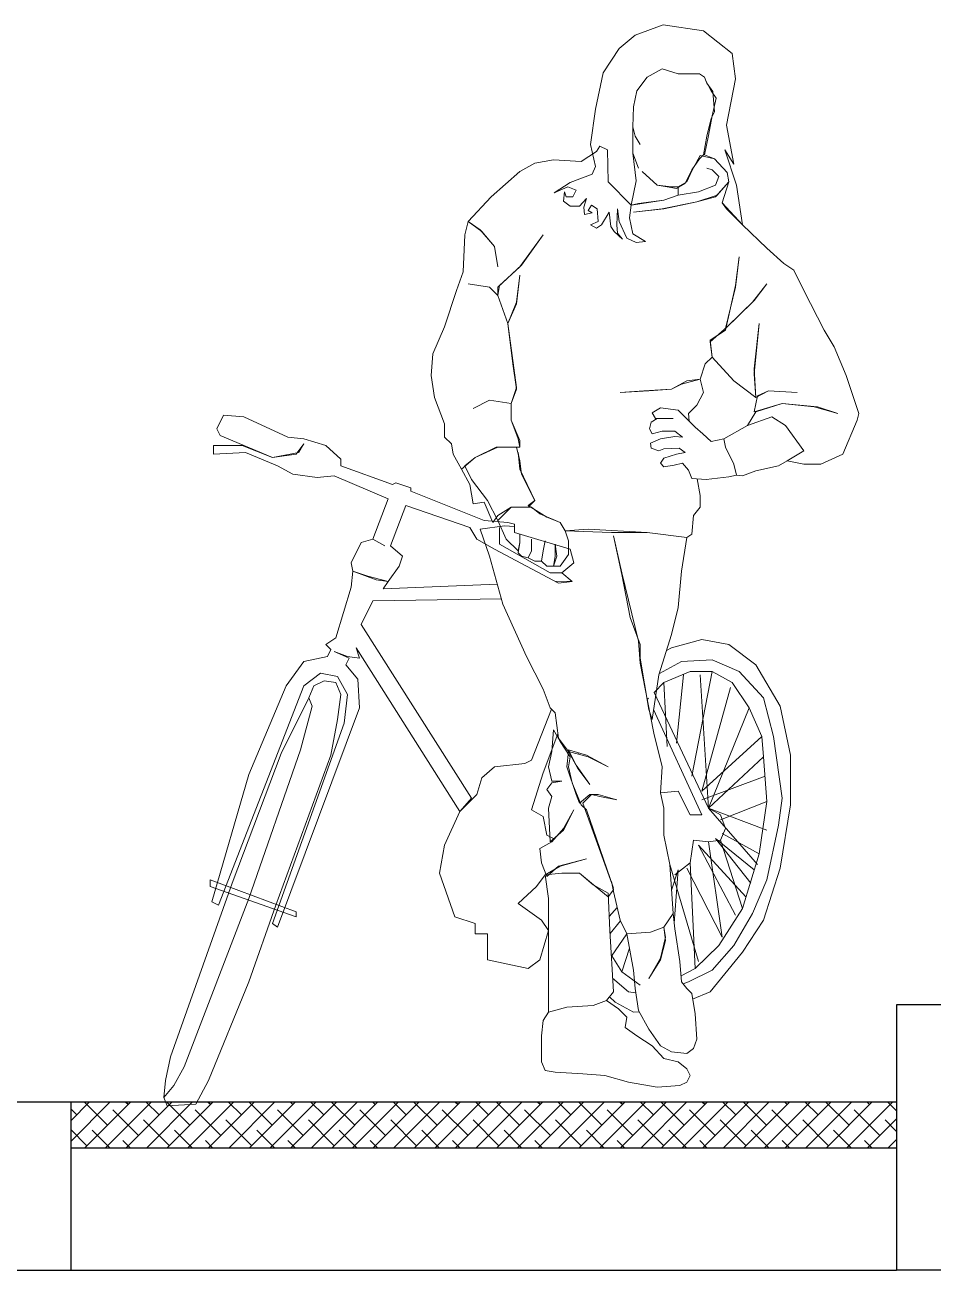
# Model space of a CAD drawing. Extents: x 941299 to 942979, y 2579300 to 2579597.
# Drawn here: x 942265.97 to 942271.91, y 2579499.97 to 2579508.11 of the extents above; entities that cross this region are included whole.
import ezdxf

# ---------------------------------------------------------------- set-up
doc = ezdxf.new("R2010")
doc.units = 0
doc.layers.get('0').update_dxf_attribs({"linetype": 'CONTINUOUS'})
doc.layers.add('fz', color=7, linetype='CONTINUOUS')
doc.layers.add('道路结构', color=7, linetype='CONTINUOUS')
doc.layers.add('标注', color=4, linetype='CONTINUOUS', lineweight=15)
doc.styles.get("Standard").update_dxf_attribs({"font": 'simplex1.shx', "width": 0.7, "bigfont": 'hztxt.shx'})

# ---------------------------------------------------------------- blocks, each defined once
blk = doc.blocks.new('单车')
at = {"color": 143, "linetype": 'Continuous'}
for p, q in [((-1438.357, -1089.5184), (-1438.539, -1089.5846)), ((-1438.0922, -1089.557), (-1438.357, -1089.5184)), ((-1437.9047, -1089.706), (-1438.0922, -1089.557)), ((-1438.539, -1089.5846), (-1438.6438, -1089.6729)), ((-1438.6438, -1089.6729), (-1438.7486, -1089.8328)), ((-1437.8826, -1089.8715), (-1437.9047, -1089.706)), ((-1438.4618, -1089.8604), (-1438.3625, -1089.8053)), ((-1438.4618, -1089.8604), (-1438.3625, -1089.8053)), ((-1438.3625, -1089.8053), (-1438.2577, -1089.8384)), ((-1438.3625, -1089.8053), (-1438.2577, -1089.8384)), ((-1438.7486, -1089.8328), (-1438.7983, -1090.07)), ((-1438.528, -1089.9487), (-1438.4618, -1089.8604)), ((-1438.528, -1089.9487), (-1438.4618, -1089.8604)), ((-1438.2577, -1089.8384), (-1438.1198, -1089.8384)), ((-1438.2577, -1089.8384), (-1438.1198, -1089.8384)), ((-1438.1198, -1089.8384), (-1438.0867, -1089.8604)), ((-1438.1198, -1089.8384), (-1438.0867, -1089.8604)), ((-1438.0867, -1089.8604), (-1438.0701, -1089.899)), ((-1438.0867, -1089.8604), (-1438.0757, -1089.888)), ((-1438.0757, -1089.888), (-1438.0426, -1089.9487)), ((-1437.9433, -1090.1748), (-1437.8826, -1089.8715)), ((-1438.5501, -1090.0535), (-1438.528, -1089.9487)), ((-1438.5501, -1090.0535), (-1438.528, -1089.9487)), ((-1438.0701, -1089.899), (-1438.0315, -1089.9542)), ((-1438.0426, -1089.9487), (-1438.0095, -1089.9983)), ((-1438.0315, -1089.9542), (-1438.0205, -1090.0866)), ((-1438.5556, -1090.1859), (-1438.5501, -1090.0535)), ((-1438.5556, -1090.1859), (-1438.5501, -1090.0535)), ((-1438.0095, -1089.9983), (-1438.0371, -1090.1142)), ((-1438.7983, -1090.07), (-1438.8314, -1090.3017)), ((-1438.0426, -1090.1307), (-1438.0701, -1090.2466)), ((-1438.0371, -1090.1142), (-1438.0591, -1090.241)), ((-1438.0205, -1090.0866), (-1438.0426, -1090.1307)), ((-1438.539, -1090.2466), (-1438.5556, -1090.1859)), ((-1438.5556, -1090.1859), (-1438.539, -1090.2466)), ((-1438.5556, -1090.3569), (-1438.5556, -1090.1859)), ((-1438.5556, -1090.3569), (-1438.5556, -1090.1859)), ((-1437.8936, -1090.4286), (-1437.9433, -1090.1748)), ((-1438.5059, -1090.3017), (-1438.539, -1090.2466)), ((-1438.539, -1090.2466), (-1438.5059, -1090.3017)), ((-1438.0701, -1090.2466), (-1438.0922, -1090.3679)), ((-1438.0591, -1090.241), (-1438.0867, -1090.3679)), ((-1438.8921, -1090.412), (-1438.7928, -1090.3458)), ((-1438.8314, -1090.3017), (-1438.7983, -1090.4451)), ((-1438.7928, -1090.3458), (-1438.7707, -1090.3128)), ((-1438.7707, -1090.3128), (-1438.7211, -1090.3348)), ((-1438.7211, -1090.3348), (-1438.7155, -1090.5444)), ((-1438.517, -1090.4562), (-1438.5556, -1090.3569)), ((-1438.5556, -1090.3569), (-1438.517, -1090.4562)), ((-1438.5335, -1090.5389), (-1438.5556, -1090.3569)), ((-1438.5335, -1090.5389), (-1438.5556, -1090.3569)), ((-1438.1694, -1090.4727), (-1438.1143, -1090.3734)), ((-1438.0922, -1090.3679), (-1438.1198, -1090.3955)), ((-1438.1143, -1090.3734), (-1438.1143, -1090.3734)), ((-1438.1143, -1090.3734), (-1438.0205, -1090.3955)), ((-1438.0867, -1090.3679), (-1438.0205, -1090.3955)), ((-1437.9543, -1090.3348), (-1437.8936, -1090.4286)), ((-1437.8771, -1090.5665), (-1437.9543, -1090.3348)), ((-1439.2948, -1090.4782), (-1439.1955, -1090.4231)), ((-1439.1955, -1090.4231), (-1439.0741, -1090.401)), ((-1439.0741, -1090.401), (-1438.8921, -1090.412)), ((-1438.7983, -1090.4451), (-1438.8204, -1090.4948)), ((-1438.1198, -1090.3955), (-1438.1694, -1090.4672)), ((-1438.1198, -1090.3955), (-1438.1198, -1090.3955)), ((-1438.0701, -1090.4562), (-1438.0371, -1090.4672)), ((-1438.0371, -1090.4672), (-1438.0701, -1090.4562)), ((-1438.0205, -1090.3955), (-1437.9378, -1090.4838)), ((-1438.0205, -1090.3955), (-1437.9378, -1090.4838)), ((-1439.4823, -1090.6437), (-1439.2948, -1090.4782)), ((-1438.8204, -1090.4948), (-1438.9638, -1090.55)), ((-1438.7155, -1090.5444), (-1438.5666, -1090.6989)), ((-1438.5666, -1090.6989), (-1438.5335, -1090.5389)), ((-1438.5666, -1090.6989), (-1438.5335, -1090.5389)), ((-1438.4949, -1090.4782), (-1438.3956, -1090.5665)), ((-1438.3956, -1090.5665), (-1438.4949, -1090.4782)), ((-1438.2577, -1090.5775), (-1438.2025, -1090.5444)), ((-1438.1694, -1090.4672), (-1438.2136, -1090.5555)), ((-1438.2025, -1090.5444), (-1438.1694, -1090.4727)), ((-1438.0371, -1090.4672), (-1437.9929, -1090.5113)), ((-1437.9929, -1090.5113), (-1438.0371, -1090.4672)), ((-1437.9929, -1090.5113), (-1438.015, -1090.5665)), ((-1438.015, -1090.5665), (-1437.9929, -1090.5113)), ((-1438.015, -1090.6437), (-1437.9267, -1090.5444)), ((-1437.9267, -1090.5444), (-1438.004, -1090.6327)), ((-1437.9267, -1090.5444), (-1437.9709, -1090.6823)), ((-1437.9267, -1090.5444), (-1437.9709, -1090.6823)), ((-1437.9378, -1090.4838), (-1437.9267, -1090.5444)), ((-1437.9378, -1090.4838), (-1437.9267, -1090.5444)), ((-1438.9638, -1090.55), (-1439.0686, -1090.6161)), ((-1439.0686, -1090.6161), (-1438.9803, -1090.5775)), ((-1439.0024, -1090.6106), (-1439.0079, -1090.6713)), ((-1438.9914, -1090.6437), (-1439.0024, -1090.6106)), ((-1438.9803, -1090.5775), (-1438.9252, -1090.5996)), ((-1438.9252, -1090.5996), (-1438.9472, -1090.6437)), ((-1438.3956, -1090.5665), (-1438.3018, -1090.5775)), ((-1438.3294, -1090.5775), (-1438.3956, -1090.5665)), ((-1438.2687, -1090.5886), (-1438.3294, -1090.5775)), ((-1438.3018, -1090.5775), (-1438.2577, -1090.5775)), ((-1438.2136, -1090.5555), (-1438.2687, -1090.5886)), ((-1438.2577, -1090.5775), (-1438.2577, -1090.6327)), ((-1438.2577, -1090.6327), (-1438.2577, -1090.5775)), ((-1438.1253, -1090.6106), (-1438.2577, -1090.6327)), ((-1438.2577, -1090.6327), (-1438.1253, -1090.6106)), ((-1438.015, -1090.5665), (-1438.1253, -1090.6106)), ((-1438.1253, -1090.6106), (-1438.015, -1090.5665)), ((-1437.8385, -1090.8258), (-1437.8771, -1090.5665)), ((-1439.6312, -1090.8037), (-1439.4823, -1090.6437)), ((-1439.0079, -1090.6713), (-1438.9638, -1090.7044)), ((-1438.9472, -1090.6437), (-1438.9914, -1090.6437)), ((-1438.9638, -1090.7044), (-1438.9031, -1090.7044)), ((-1438.9031, -1090.7044), (-1438.859, -1090.6548)), ((-1438.859, -1090.6548), (-1438.8755, -1090.7099)), ((-1438.8479, -1090.732), (-1438.8259, -1090.6989)), ((-1438.8259, -1090.6989), (-1438.7873, -1090.721)), ((-1438.5776, -1090.7816), (-1438.5666, -1090.6989)), ((-1438.5666, -1090.6989), (-1438.3515, -1090.6658)), ((-1438.517, -1090.6879), (-1438.5666, -1090.6989)), ((-1438.3515, -1090.6658), (-1438.517, -1090.6879)), ((-1438.1363, -1090.6768), (-1438.3625, -1090.721)), ((-1438.2577, -1090.6327), (-1438.3515, -1090.6658)), ((-1438.3515, -1090.6658), (-1438.2577, -1090.6327)), ((-1438.3515, -1090.721), (-1438.1363, -1090.6768)), ((-1438.004, -1090.6327), (-1438.1363, -1090.6768)), ((-1438.1363, -1090.6768), (-1438.015, -1090.6437)), ((-1437.9709, -1090.6823), (-1437.8385, -1090.8258)), ((-1437.9709, -1090.6823), (-1437.9433, -1090.721)), ((-1438.8755, -1090.7099), (-1438.87, -1090.7596)), ((-1438.87, -1090.7596), (-1438.8204, -1090.7485)), ((-1438.8204, -1090.7485), (-1438.8479, -1090.732)), ((-1438.7873, -1090.721), (-1438.7817, -1090.8037)), ((-1438.7597, -1090.8258), (-1438.71, -1090.743)), ((-1438.71, -1090.743), (-1438.699, -1090.8368)), ((-1438.6604, -1090.8258), (-1438.6549, -1090.721)), ((-1438.6549, -1090.721), (-1438.6438, -1090.8037)), ((-1438.5556, -1090.8864), (-1438.5776, -1090.7816)), ((-1438.5501, -1090.743), (-1438.3515, -1090.721)), ((-1438.3625, -1090.721), (-1438.5501, -1090.743)), ((-1437.9433, -1090.721), (-1437.8385, -1090.8258)), ((-1439.6533, -1090.892), (-1439.6312, -1090.8037)), ((-1439.554, -1090.8589), (-1439.6312, -1090.8037)), ((-1439.6312, -1090.8037), (-1439.543, -1090.8699)), ((-1439.4602, -1090.9692), (-1439.554, -1090.8589)), ((-1439.543, -1090.8699), (-1439.4602, -1090.9692)), ((-1438.7817, -1090.8037), (-1438.8314, -1090.8258)), ((-1438.8314, -1090.8258), (-1438.7928, -1090.8478)), ((-1438.7928, -1090.8478), (-1438.7597, -1090.8258)), ((-1438.699, -1090.8368), (-1438.6769, -1090.8699)), ((-1438.6769, -1090.8699), (-1438.6218, -1090.9195)), ((-1438.6549, -1090.8809), (-1438.6604, -1090.8258)), ((-1438.6438, -1090.8037), (-1438.5942, -1090.914)), ((-1437.8385, -1090.8258), (-1437.6785, -1090.9802)), ((-1437.8385, -1090.8258), (-1437.8385, -1090.8258)), ((-1439.6643, -1091.1347), (-1439.6533, -1090.892)), ((-1439.2948, -1091.1016), (-1439.1403, -1090.892)), ((-1439.1403, -1090.892), (-1439.2837, -1091.0905)), ((-1438.6218, -1090.9195), (-1438.6549, -1090.8809)), ((-1438.5942, -1090.914), (-1438.5335, -1090.9416)), ((-1438.4728, -1090.9361), (-1438.5556, -1090.8864)), ((-1438.5335, -1090.9416), (-1438.4728, -1090.9361)), ((-1439.4382, -1091.1016), (-1439.4602, -1090.9692)), ((-1439.4602, -1090.9692), (-1439.4382, -1091.1016)), ((-1437.6785, -1090.9802), (-1437.5682, -1091.0795)), ((-1439.2837, -1091.0905), (-1439.4382, -1091.234)), ((-1439.4271, -1091.2229), (-1439.2948, -1091.1016)), ((-1437.8605, -1091.0354), (-1437.8826, -1091.2229)), ((-1437.8826, -1091.234), (-1437.8605, -1091.0354)), ((-1437.5682, -1091.0795), (-1437.502, -1091.1236)), ((-1439.7085, -1091.256), (-1439.6643, -1091.1347)), ((-1439.2948, -1091.1567), (-1439.3168, -1091.3333)), ((-1439.3168, -1091.3443), (-1439.2948, -1091.1567)), ((-1437.502, -1091.1236), (-1437.4358, -1091.256)), ((-1439.7857, -1091.4932), (-1439.7085, -1091.256)), ((-1439.6312, -1091.2119), (-1439.4933, -1091.234)), ((-1439.4933, -1091.234), (-1439.6312, -1091.2119)), ((-1439.4933, -1091.234), (-1439.4382, -1091.2891)), ((-1439.4382, -1091.2891), (-1439.4933, -1091.234)), ((-1439.4382, -1091.2891), (-1439.4271, -1091.2229)), ((-1439.4382, -1091.234), (-1439.4382, -1091.2891)), ((-1437.8826, -1091.2229), (-1437.9488, -1091.5153)), ((-1437.9488, -1091.5043), (-1437.8826, -1091.234)), ((-1437.6785, -1091.2119), (-1437.7723, -1091.3333)), ((-1437.7613, -1091.3222), (-1437.6785, -1091.2119)), ((-1437.4358, -1091.256), (-1437.3034, -1091.5153)), ((-1439.4382, -1091.2891), (-1439.372, -1091.4712)), ((-1439.372, -1091.4712), (-1439.4382, -1091.2891)), ((-1439.3168, -1091.3333), (-1439.372, -1091.4712)), ((-1439.372, -1091.4712), (-1439.3168, -1091.3443)), ((-1437.7723, -1091.3333), (-1437.9488, -1091.5043)), ((-1437.9378, -1091.4932), (-1437.7613, -1091.3222)), ((-1439.8629, -1091.6698), (-1439.7857, -1091.4932)), ((-1439.372, -1091.4712), (-1439.3168, -1091.8904)), ((-1439.3389, -1091.736), (-1439.372, -1091.4712)), ((-1438.0481, -1091.5925), (-1437.9378, -1091.4932)), ((-1437.9488, -1091.5153), (-1438.0481, -1091.5815)), ((-1437.7282, -1091.4712), (-1437.7613, -1091.8021)), ((-1437.7613, -1091.769), (-1437.7282, -1091.4712)), ((-1437.3034, -1091.5153), (-1437.2372, -1091.6256)), ((-1438.0481, -1091.5815), (-1438.0371, -1091.6918)), ((-1438.0371, -1091.6918), (-1438.0481, -1091.5925)), ((-1439.874, -1091.8132), (-1439.8629, -1091.6698)), ((-1437.2372, -1091.6256), (-1437.16, -1091.8132)), ((-1439.3168, -1091.9014), (-1439.3389, -1091.736)), ((-1438.0812, -1091.736), (-1438.1143, -1091.8352)), ((-1438.0371, -1091.6918), (-1438.0812, -1091.736)), ((-1437.8936, -1091.8463), (-1438.0371, -1091.6918)), ((-1439.8519, -1091.9566), (-1439.874, -1091.8132)), ((-1438.3018, -1091.9014), (-1438.2025, -1091.8463)), ((-1438.1143, -1091.8352), (-1438.2356, -1091.8683)), ((-1438.2025, -1091.8463), (-1438.1143, -1091.8352)), ((-1438.1143, -1091.8352), (-1438.0922, -1091.9235)), ((-1437.7502, -1091.9566), (-1437.8936, -1091.8463)), ((-1437.7502, -1091.9566), (-1437.7613, -1091.769)), ((-1437.7613, -1091.8021), (-1437.7502, -1091.9566)), ((-1437.16, -1091.8132), (-1437.0772, -1092.0614)), ((-1439.3168, -1091.8904), (-1439.3499, -1091.9952)), ((-1439.3499, -1091.9952), (-1439.3168, -1091.9014)), ((-1438.6383, -1091.9235), (-1438.4508, -1091.9125)), ((-1438.4839, -1091.9125), (-1438.6383, -1091.9235)), ((-1438.3018, -1091.9014), (-1438.4839, -1091.9125)), ((-1438.4508, -1091.9125), (-1438.3018, -1091.9014)), ((-1438.2356, -1091.8683), (-1438.3018, -1091.9014)), ((-1438.0922, -1091.9235), (-1438.1363, -1092.0062)), ((-1437.6675, -1091.9125), (-1437.7502, -1091.9566)), ((-1437.7392, -1091.9456), (-1437.6675, -1091.9125)), ((-1437.4799, -1091.9235), (-1437.6675, -1091.9125)), ((-1437.6675, -1091.9125), (-1437.4799, -1091.9235)), ((-1439.7857, -1092.1276), (-1439.8519, -1091.9566)), ((-1439.5982, -1092.0283), (-1439.4933, -1091.9731)), ((-1439.4933, -1091.9731), (-1439.5982, -1092.0283)), ((-1439.4933, -1091.9731), (-1439.3499, -1091.9952)), ((-1439.3499, -1091.9952), (-1439.4933, -1091.9731)), ((-1439.3499, -1091.9952), (-1439.3499, -1092.1055)), ((-1439.3499, -1092.1055), (-1439.3499, -1091.9952)), ((-1438.1363, -1092.0062), (-1438.1915, -1092.0614)), ((-1437.7613, -1092.0504), (-1437.7392, -1091.9456)), ((-1437.5792, -1091.9952), (-1437.7613, -1092.0504)), ((-1437.7502, -1092.0504), (-1437.5792, -1091.9952)), ((-1437.3475, -1092.0173), (-1437.5792, -1091.9952)), ((-1437.5792, -1091.9952), (-1437.3696, -1092.0173)), ((-1441.2751, -1092.1607), (-1441.2309, -1092.0724)), ((-1441.2309, -1092.0724), (-1441.2309, -1092.0724)), ((-1441.2309, -1092.0724), (-1441.0985, -1092.0835)), ((-1441.0985, -1092.0835), (-1440.8117, -1092.2158)), ((-1438.3735, -1092.0228), (-1438.4287, -1092.0559)), ((-1438.4287, -1092.0559), (-1438.4066, -1092.0945)), ((-1438.2577, -1092.0393), (-1438.3735, -1092.0228)), ((-1438.1474, -1092.1497), (-1438.2577, -1092.0393)), ((-1438.1915, -1092.0614), (-1438.1866, -1092.1104)), ((-1437.8054, -1092.1386), (-1437.7502, -1092.0504)), ((-1437.6454, -1092.0835), (-1437.8054, -1092.1386)), ((-1437.6454, -1092.0835), (-1437.8054, -1092.1386)), ((-1437.5572, -1092.1386), (-1437.6454, -1092.0835)), ((-1437.5572, -1092.1386), (-1437.6454, -1092.0835)), ((-1437.3696, -1092.0173), (-1437.2151, -1092.0614)), ((-1437.2151, -1092.0614), (-1437.3475, -1092.0173)), ((-1437.0772, -1092.0614), (-1437.0883, -1092.1055)), ((-1441.253, -1092.2048), (-1441.2751, -1092.1607)), ((-1439.7857, -1092.2158), (-1439.7857, -1092.1276)), ((-1439.3499, -1092.1055), (-1439.3058, -1092.2269)), ((-1439.2948, -1092.2379), (-1439.3499, -1092.1055)), ((-1438.4342, -1092.1166), (-1438.4452, -1092.1607)), ((-1438.4452, -1092.1607), (-1438.4287, -1092.1938)), ((-1438.3956, -1092.0945), (-1438.4342, -1092.1166)), ((-1438.4066, -1092.0945), (-1438.2908, -1092.0945)), ((-1438.2908, -1092.0945), (-1438.3956, -1092.0945)), ((-1438.0977, -1092.1938), (-1438.1474, -1092.1497)), ((-1437.8054, -1092.1386), (-1437.9598, -1092.2269)), ((-1437.8054, -1092.1386), (-1437.8054, -1092.1386)), ((-1437.4358, -1092.3041), (-1437.5572, -1092.1386)), ((-1437.4358, -1092.3041), (-1437.5572, -1092.1386)), ((-1437.0883, -1092.1055), (-1437.1821, -1092.3262)), ((-1440.911, -1092.3482), (-1441.253, -1092.2048)), ((-1440.8117, -1092.2158), (-1440.7069, -1092.2269)), ((-1440.7069, -1092.2269), (-1440.5635, -1092.271)), ((-1439.7416, -1092.26), (-1439.7857, -1092.2158)), ((-1439.3058, -1092.2269), (-1439.2948, -1092.282)), ((-1439.2948, -1092.282), (-1439.2948, -1092.2379)), ((-1438.3735, -1092.2269), (-1438.4397, -1092.2545)), ((-1438.4397, -1092.2545), (-1438.4342, -1092.2876)), ((-1438.4287, -1092.1938), (-1438.3625, -1092.1772)), ((-1438.2798, -1092.2103), (-1438.3735, -1092.2269)), ((-1438.3625, -1092.1772), (-1438.2798, -1092.1772)), ((-1438.2798, -1092.1772), (-1438.2301, -1092.2158)), ((-1438.2301, -1092.2158), (-1438.2798, -1092.2103)), ((-1438.0426, -1092.2434), (-1438.0977, -1092.1938)), ((-1437.9598, -1092.2269), (-1438.0426, -1092.2434)), ((-1437.9598, -1092.2269), (-1437.9488, -1092.282)), ((-1437.9598, -1092.2269), (-1437.9598, -1092.2269)), ((-1437.9488, -1092.282), (-1437.9598, -1092.2269)), ((-1441.2971, -1092.271), (-1441.1096, -1092.271)), ((-1441.2971, -1092.3262), (-1441.2971, -1092.271)), ((-1441.0875, -1092.3151), (-1441.2971, -1092.3262)), ((-1441.1096, -1092.271), (-1440.911, -1092.3482)), ((-1440.8779, -1092.4034), (-1441.0875, -1092.3151)), ((-1440.911, -1092.3482), (-1440.74, -1092.3151)), ((-1440.7565, -1092.3262), (-1440.911, -1092.3482)), ((-1440.7069, -1092.26), (-1440.7565, -1092.3262)), ((-1440.74, -1092.3151), (-1440.7069, -1092.26)), ((-1440.5635, -1092.271), (-1440.4642, -1092.3593)), ((-1439.7305, -1092.3262), (-1439.7416, -1092.26)), ((-1439.6754, -1092.4255), (-1439.7305, -1092.3262)), ((-1439.4382, -1092.282), (-1439.5871, -1092.3482)), ((-1439.4382, -1092.282), (-1439.5871, -1092.3482)), ((-1439.5871, -1092.3482), (-1439.4492, -1092.282)), ((-1439.4492, -1092.282), (-1439.2948, -1092.282)), ((-1439.3168, -1092.282), (-1439.4382, -1092.282)), ((-1439.2948, -1092.282), (-1439.4382, -1092.282)), ((-1439.3168, -1092.282), (-1439.3168, -1092.282)), ((-1439.2948, -1092.3703), (-1439.3168, -1092.282)), ((-1439.3058, -1092.3151), (-1439.2948, -1092.4255)), ((-1439.2837, -1092.4586), (-1439.3058, -1092.3151)), ((-1438.4342, -1092.2876), (-1438.3846, -1092.3041)), ((-1438.3846, -1092.3041), (-1438.3515, -1092.2931)), ((-1438.3515, -1092.2931), (-1438.2522, -1092.2876)), ((-1438.2687, -1092.3262), (-1438.3515, -1092.3537)), ((-1438.2136, -1092.3151), (-1438.2687, -1092.3262)), ((-1438.2522, -1092.2876), (-1438.2136, -1092.3151)), ((-1437.9488, -1092.282), (-1437.8936, -1092.3924)), ((-1437.8936, -1092.3924), (-1437.9488, -1092.282)), ((-1437.5461, -1092.3703), (-1437.4358, -1092.3041)), ((-1437.5461, -1092.3703), (-1437.4358, -1092.3041)), ((-1437.1821, -1092.3262), (-1437.3255, -1092.3924)), ((-1440.7786, -1092.4586), (-1440.8779, -1092.4034)), ((-1440.4642, -1092.3593), (-1440.4642, -1092.4034)), ((-1440.4642, -1092.4034), (-1440.1277, -1092.5247)), ((-1439.5871, -1092.3482), (-1439.6754, -1092.4255)), ((-1439.6754, -1092.4255), (-1439.5871, -1092.3482)), ((-1439.5871, -1092.3482), (-1439.6533, -1092.4034)), ((-1439.6533, -1092.4034), (-1439.6092, -1092.4917)), ((-1439.2837, -1092.4586), (-1439.2948, -1092.3703)), ((-1438.3515, -1092.3537), (-1438.3735, -1092.3868)), ((-1438.3735, -1092.3868), (-1438.3515, -1092.4089)), ((-1438.3515, -1092.4089), (-1438.2853, -1092.3979)), ((-1438.2853, -1092.3979), (-1438.2301, -1092.3868)), ((-1438.2301, -1092.3868), (-1438.1915, -1092.431)), ((-1437.8936, -1092.3924), (-1437.8771, -1092.4641)), ((-1437.8771, -1092.4641), (-1437.8936, -1092.3924)), ((-1437.7502, -1092.4365), (-1437.6013, -1092.4034)), ((-1437.6013, -1092.4034), (-1437.5461, -1092.3703)), ((-1437.4358, -1092.3924), (-1437.5461, -1092.3703)), ((-1437.3255, -1092.3924), (-1437.4358, -1092.3924)), ((-1440.6186, -1092.4806), (-1440.7786, -1092.4586)), ((-1440.5083, -1092.4696), (-1440.6186, -1092.4806)), ((-1440.1553, -1092.6185), (-1440.5083, -1092.4696)), ((-1439.6202, -1092.5247), (-1439.6754, -1092.4255)), ((-1439.6092, -1092.4917), (-1439.5044, -1092.6296)), ((-1439.2948, -1092.4255), (-1439.1955, -1092.6296)), ((-1439.1955, -1092.6296), (-1439.2837, -1092.4586)), ((-1439.1955, -1092.6296), (-1439.2837, -1092.4586)), ((-1438.1915, -1092.431), (-1438.1694, -1092.4861)), ((-1438.1694, -1092.4861), (-1438.0757, -1092.4917)), ((-1438.1333, -1092.4883), (-1438.1143, -1092.5965)), ((-1438.0757, -1092.4917), (-1437.9267, -1092.4751)), ((-1437.9267, -1092.4751), (-1437.8771, -1092.4641)), ((-1437.8771, -1092.4641), (-1437.8385, -1092.4696)), ((-1437.8385, -1092.4696), (-1437.7502, -1092.4365)), ((-1440.1277, -1092.5247), (-1440.1056, -1092.5137)), ((-1440.1056, -1092.5137), (-1440.0064, -1092.5468)), ((-1440.0064, -1092.5468), (-1440.0064, -1092.5689)), ((-1440.0064, -1092.5689), (-1439.5264, -1092.7619)), ((-1439.5982, -1092.6516), (-1439.6202, -1092.5247)), ((-1440.2546, -1092.8833), (-1440.1553, -1092.6185)), ((-1440.0394, -1092.6627), (-1440.1387, -1092.9274)), ((-1439.6202, -1092.8061), (-1440.0394, -1092.6627)), ((-1439.5264, -1092.6406), (-1439.5982, -1092.6516)), ((-1439.4713, -1092.773), (-1439.5264, -1092.6406)), ((-1439.5044, -1092.6296), (-1439.4382, -1092.7619)), ((-1439.2396, -1092.6737), (-1439.1955, -1092.6296)), ((-1439.1955, -1092.6296), (-1439.2396, -1092.6737)), ((-1439.2396, -1092.6627), (-1439.1955, -1092.6296)), ((-1439.1182, -1092.7399), (-1439.2396, -1092.6627)), ((-1438.1143, -1092.5965), (-1438.1143, -1092.6737)), ((-1439.4382, -1092.7289), (-1439.4713, -1092.773)), ((-1439.4382, -1092.7619), (-1439.3499, -1092.6737)), ((-1439.4382, -1092.7619), (-1439.3499, -1092.6737)), ((-1439.3499, -1092.6737), (-1439.4382, -1092.7289)), ((-1439.3499, -1092.6737), (-1439.2396, -1092.6737)), ((-1439.3499, -1092.6737), (-1439.2396, -1092.6737)), ((-1439.2396, -1092.6737), (-1439.3499, -1092.6737)), ((-1439.2396, -1092.6737), (-1439.2175, -1092.6737)), ((-1439.2175, -1092.6737), (-1439.1624, -1092.7178)), ((-1439.2175, -1092.6737), (-1439.2175, -1092.6737)), ((-1439.1624, -1092.7178), (-1439.03, -1092.773)), ((-1439.03, -1092.773), (-1439.1182, -1092.7399)), ((-1438.1584, -1092.7289), (-1438.1694, -1092.8502)), ((-1438.1143, -1092.6737), (-1438.1584, -1092.7289)), ((-1439.5761, -1092.8833), (-1439.6202, -1092.8061)), ((-1439.394, -1092.795), (-1439.554, -1092.8171)), ((-1439.554, -1092.8171), (-1439.4933, -1092.9936)), ((-1439.5264, -1092.7619), (-1439.372, -1092.773)), ((-1439.383, -1092.8833), (-1439.4382, -1092.7619)), ((-1439.4271, -1092.8061), (-1439.4271, -1092.9164)), ((-1439.4271, -1092.9164), (-1439.4271, -1092.8061)), ((-1439.3279, -1092.8006), (-1439.394, -1092.795)), ((-1439.372, -1092.773), (-1439.3279, -1092.784)), ((-1439.3279, -1092.784), (-1439.3279, -1092.8392)), ((-1439.03, -1092.773), (-1438.9969, -1092.8281)), ((-1438.9969, -1092.8281), (-1439.03, -1092.773)), ((-1438.8479, -1092.8171), (-1438.9969, -1092.8281)), ((-1438.4618, -1092.8392), (-1438.8479, -1092.8171)), ((-1440.398, -1093.0378), (-1440.3318, -1092.9054)), ((-1440.3318, -1092.9054), (-1440.2546, -1092.8833)), ((-1440.1773, -1092.9274), (-1440.2546, -1092.8833)), ((-1440.2546, -1092.8833), (-1440.1773, -1092.9274)), ((-1439.4602, -1092.9495), (-1439.5761, -1092.8833)), ((-1439.3058, -1092.9605), (-1439.383, -1092.8833)), ((-1439.3279, -1092.8392), (-1438.9638, -1092.9495)), ((-1439.2948, -1092.9054), (-1439.3058, -1092.9605)), ((-1439.3058, -1092.9716), (-1439.2948, -1092.9054)), ((-1439.2948, -1092.8502), (-1439.2948, -1092.9054)), ((-1439.2948, -1092.9054), (-1439.2948, -1092.8502)), ((-1439.2175, -1092.8833), (-1439.2175, -1092.9605)), ((-1439.2175, -1092.9605), (-1439.2175, -1092.8833)), ((-1439.1293, -1092.8943), (-1439.1403, -1092.9605)), ((-1439.1403, -1092.9605), (-1439.1293, -1092.8943)), ((-1438.6935, -1092.8392), (-1438.9969, -1092.8281)), ((-1438.9969, -1092.8281), (-1438.9748, -1092.8943)), ((-1438.9748, -1092.8943), (-1438.9748, -1092.9826)), ((-1438.4618, -1092.8392), (-1438.6935, -1092.8392)), ((-1438.6824, -1092.8612), (-1438.6273, -1093.115)), ((-1438.6273, -1093.104), (-1438.6824, -1092.8612)), ((-1438.2025, -1092.8723), (-1438.4618, -1092.8392)), ((-1438.2025, -1092.8723), (-1438.4618, -1092.8392)), ((-1438.2356, -1093.0929), (-1438.2025, -1092.8723)), ((-1438.1694, -1092.8502), (-1438.2025, -1092.8723)), ((-1438.2025, -1092.8723), (-1438.2025, -1092.8723)), ((-1440.1387, -1092.9274), (-1440.0615, -1092.9936)), ((-1439.041, -1093.1702), (-1439.4602, -1092.9495)), ((-1439.4271, -1092.9164), (-1439.0962, -1093.104)), ((-1439.0962, -1093.104), (-1439.4271, -1092.9164)), ((-1439.2837, -1092.9936), (-1439.3058, -1092.9716)), ((-1439.2175, -1092.9605), (-1439.2396, -1093.0047)), ((-1439.2396, -1093.0047), (-1439.2175, -1092.9605)), ((-1439.1403, -1092.9605), (-1439.1513, -1093.0267)), ((-1439.1513, -1093.0267), (-1439.1403, -1092.9605)), ((-1439.0631, -1092.9164), (-1439.0631, -1092.9936)), ((-1439.052, -1092.9936), (-1439.0631, -1092.9164)), ((-1438.9748, -1092.9826), (-1439.03, -1093.0598)), ((-1438.9638, -1092.9495), (-1438.9417, -1093.0378)), ((-1440.387, -1093.0929), (-1440.398, -1093.0378)), ((-1440.0836, -1093.0598), (-1440.1553, -1093.1591)), ((-1440.0615, -1092.9936), (-1440.0836, -1093.0598)), ((-1439.4933, -1092.9936), (-1439.4051, -1093.3081)), ((-1439.2396, -1093.0047), (-1439.2837, -1092.9936)), ((-1439.1955, -1093.0267), (-1439.2396, -1093.0047)), ((-1439.1513, -1093.0267), (-1439.1955, -1093.0267)), ((-1439.1182, -1093.0598), (-1439.1513, -1093.0267)), ((-1439.0741, -1093.0598), (-1439.1182, -1093.0598)), ((-1439.0631, -1092.9936), (-1439.0741, -1093.0598)), ((-1439.0741, -1093.0598), (-1439.052, -1092.9936)), ((-1439.03, -1093.0598), (-1439.0741, -1093.0598)), ((-1438.9417, -1093.0378), (-1439.0189, -1093.104)), ((-1440.398, -1093.1977), (-1440.387, -1093.0929)), ((-1440.2325, -1093.1481), (-1440.387, -1093.0929)), ((-1440.387, -1093.0929), (-1440.2877, -1093.126)), ((-1440.2877, -1093.126), (-1440.1553, -1093.1591)), ((-1440.1553, -1093.1591), (-1440.2325, -1093.1481)), ((-1439.0962, -1093.104), (-1439.0189, -1093.104)), ((-1439.0189, -1093.104), (-1439.0962, -1093.104)), ((-1439.0189, -1093.104), (-1438.9527, -1093.1591)), ((-1438.517, -1093.5508), (-1438.6273, -1093.104)), ((-1438.6273, -1093.115), (-1438.5721, -1093.3963)), ((-1438.2577, -1093.3301), (-1438.2356, -1093.0929)), ((-1440.4973, -1093.5287), (-1440.398, -1093.1977)), ((-1440.1553, -1093.1591), (-1440.1884, -1093.2088)), ((-1440.1884, -1093.2088), (-1439.4418, -1093.1773)), ((-1440.1553, -1093.1591), (-1440.1553, -1093.1591)), ((-1439.0581, -1093.1611), (-1438.9555, -1093.1568)), ((-1438.9527, -1093.1591), (-1439.041, -1093.1702)), ((-1440.2546, -1093.286), (-1440.3318, -1093.4405)), ((-1439.4148, -1093.2732), (-1440.2546, -1093.286)), ((-1439.4051, -1093.3081), (-1439.2506, -1093.6501)), ((-1438.3018, -1093.5066), (-1438.2577, -1093.3301)), ((-1440.3318, -1093.4405), (-1439.6092, -1094.5768)), ((-1438.5721, -1093.3963), (-1438.5059, -1093.5728)), ((-1440.5635, -1093.5728), (-1440.4973, -1093.5287)), ((-1438.5059, -1093.6942), (-1438.517, -1093.5508)), ((-1438.3846, -1093.7714), (-1438.3018, -1093.5066)), ((-1438.1032, -1093.5397), (-1438.3018, -1093.5949)), ((-1437.9267, -1093.5728), (-1438.1032, -1093.5397)), ((-1440.5304, -1093.6059), (-1440.5635, -1093.5728)), ((-1440.5524, -1093.6501), (-1440.5304, -1093.6059)), ((-1440.5083, -1093.617), (-1440.409, -1093.6611)), ((-1440.4201, -1093.6501), (-1440.5083, -1093.617)), ((-1439.6864, -1094.665), (-1440.3649, -1093.5949)), ((-1440.3649, -1093.5949), (-1440.3428, -1093.6611)), ((-1438.5059, -1093.5728), (-1438.5059, -1093.6611)), ((-1438.3018, -1093.5949), (-1438.3343, -1093.6106)), ((-1437.7502, -1093.7052), (-1437.9267, -1093.5728)), ((-1440.8227, -1093.8431), (-1440.7069, -1093.6832)), ((-1440.7069, -1093.6832), (-1440.5524, -1093.6501)), ((-1440.409, -1093.6611), (-1440.4311, -1093.7052)), ((-1440.4311, -1093.7052), (-1440.3539, -1093.799)), ((-1440.3428, -1093.6611), (-1440.4201, -1093.6501)), ((-1439.2506, -1093.6501), (-1439.1403, -1093.8652)), ((-1438.5059, -1093.6611), (-1438.4508, -1093.9976)), ((-1438.4397, -1094.0417), (-1438.5059, -1093.6942)), ((-1438.3813, -1093.7611), (-1438.2356, -1093.6832)), ((-1438.2356, -1093.6832), (-1438.0371, -1093.6721)), ((-1438.0371, -1093.6721), (-1437.8605, -1093.7494)), ((-1437.5903, -1093.9755), (-1437.7502, -1093.7052)), ((-1440.5966, -1093.7604), (-1440.7069, -1093.8431)), ((-1440.4862, -1093.7825), (-1440.5966, -1093.7604)), ((-1440.4201, -1093.8983), (-1440.4862, -1093.7825)), ((-1440.3539, -1093.799), (-1440.3428, -1093.9866)), ((-1438.4287, -1094.0638), (-1438.3846, -1093.7714)), ((-1438.3515, -1093.8211), (-1438.1805, -1093.7494)), ((-1438.2246, -1093.7714), (-1438.2687, -1094.2182)), ((-1438.1805, -1093.7494), (-1438.0371, -1093.7494)), ((-1438.0371, -1093.7494), (-1438.1694, -1094.4334)), ((-1438.1143, -1093.7714), (-1438.0591, -1094.643)), ((-1438.0371, -1093.7494), (-1437.9047, -1093.8211)), ((-1437.8605, -1093.7494), (-1437.7006, -1093.9204)), ((-1440.7069, -1093.8431), (-1441.264, -1095.2773)), ((-1441.0654, -1094.4223), (-1440.8227, -1093.8431)), ((-1440.6407, -1093.8431), (-1440.6738, -1093.9204)), ((-1440.5745, -1093.81), (-1440.6407, -1093.8431)), ((-1440.4973, -1093.8211), (-1440.5745, -1093.81)), ((-1440.4642, -1093.8983), (-1440.4973, -1093.8211)), ((-1439.1403, -1093.8652), (-1439.0962, -1093.9866)), ((-1438.4159, -1093.8854), (-1438.3515, -1093.8211)), ((-1438.3515, -1093.8211), (-1438.3294, -1094.2403)), ((-1437.9157, -1093.8542), (-1438.1032, -1094.5326)), ((-1437.9047, -1093.8211), (-1437.7943, -1093.9866)), ((-1440.6738, -1093.9204), (-1440.8558, -1094.2844)), ((-1440.6738, -1093.9204), (-1440.6738, -1093.9204)), ((-1440.6517, -1093.9755), (-1440.6738, -1093.9204)), ((-1440.6738, -1093.9204), (-1440.6517, -1093.9755)), ((-1440.4862, -1094.0638), (-1440.4642, -1093.8983)), ((-1440.4421, -1094.0859), (-1440.4201, -1093.8983)), ((-1438.4617, -1093.9312), (-1438.4535, -1093.923)), ((-1438.4159, -1093.8854), (-1438.0591, -1094.643)), ((-1437.7006, -1093.9204), (-1437.6344, -1094.1741)), ((-1440.3428, -1093.9866), (-1440.8779, -1095.4208)), ((-1440.729, -1094.2624), (-1440.6517, -1093.9755)), ((-1440.6517, -1093.9755), (-1440.729, -1094.2624)), ((-1439.2175, -1094.3286), (-1439.0879, -1093.9949)), ((-1439.0962, -1093.9866), (-1439.0631, -1094.0197)), ((-1439.0631, -1094.0197), (-1439.041, -1094.1851)), ((-1438.4508, -1093.9976), (-1438.4287, -1094.0638)), ((-1438.4177, -1094.152), (-1438.4397, -1094.0417)), ((-1438.1032, -1094.6871), (-1438.4189, -1093.9985)), ((-1437.7943, -1093.9866), (-1438.0591, -1094.643)), ((-1437.7943, -1093.9866), (-1437.7116, -1094.1741)), ((-1437.5241, -1094.2955), (-1437.5903, -1093.9755)), ((-1440.911, -1095.3987), (-1440.4421, -1094.0859)), ((-1440.5304, -1094.2955), (-1440.4862, -1094.0638)), ((-1439.0448, -1094.1567), (-1439.1403, -1094.4113)), ((-1439.0741, -1094.13), (-1439.0851, -1094.2734)), ((-1439.03, -1094.2072), (-1439.0741, -1094.13)), ((-1439.041, -1094.1851), (-1438.9748, -1094.2734)), ((-1438.9638, -1094.3065), (-1439.03, -1094.2072)), ((-1438.3625, -1094.3727), (-1438.4177, -1094.152)), ((-1437.7116, -1094.1741), (-1438.1032, -1094.5326)), ((-1437.7116, -1094.1741), (-1437.7006, -1094.3065)), ((-1437.6344, -1094.1741), (-1437.5792, -1094.5768)), ((-1440.8558, -1094.2844), (-1441.1758, -1095.1339)), ((-1441.0654, -1095.2332), (-1440.729, -1094.2624)), ((-1440.729, -1094.2624), (-1441.0654, -1095.2332)), ((-1439.0851, -1094.2734), (-1439.1072, -1094.3727)), ((-1438.9748, -1094.2734), (-1438.9858, -1094.3727)), ((-1438.9748, -1094.2624), (-1438.9252, -1094.3617)), ((-1438.859, -1094.2955), (-1438.9748, -1094.2624)), ((-1438.9748, -1094.2734), (-1438.8479, -1094.3065)), ((-1438.9141, -1094.3837), (-1438.9748, -1094.2734)), ((-1438.908, -1094.2814), (-1438.91, -1094.2903)), ((-1440.8889, -1095.2773), (-1440.5304, -1094.2955)), ((-1439.543, -1094.4444), (-1439.4602, -1094.3727)), ((-1439.4602, -1094.3727), (-1439.2617, -1094.3506)), ((-1439.2617, -1094.3506), (-1439.2175, -1094.3286)), ((-1439.1072, -1094.3727), (-1439.0851, -1094.4665)), ((-1438.9858, -1094.3727), (-1438.9252, -1094.5547)), ((-1438.9748, -1094.3727), (-1438.9638, -1094.3065)), ((-1438.9527, -1094.4775), (-1438.9748, -1094.3727)), ((-1438.926, -1094.3601), (-1438.9263, -1094.3616)), ((-1438.9252, -1094.3617), (-1438.8369, -1094.4885)), ((-1438.7155, -1094.3727), (-1438.859, -1094.2955)), ((-1438.8479, -1094.3065), (-1438.7155, -1094.3727)), ((-1438.3735, -1094.5437), (-1438.3625, -1094.3727)), ((-1437.7006, -1094.3065), (-1438.0591, -1094.643)), ((-1437.7006, -1094.3065), (-1437.6785, -1094.5988)), ((-1437.5241, -1094.6209), (-1437.5241, -1094.2955)), ((-1441.3082, -1095.2553), (-1441.0654, -1094.4223)), ((-1439.5761, -1094.5547), (-1439.543, -1094.4444)), ((-1439.1403, -1094.4113), (-1439.2175, -1094.654)), ((-1438.8369, -1094.4885), (-1438.9141, -1094.3837)), ((-1437.6895, -1094.4334), (-1438.1032, -1094.5878)), ((-1439.0851, -1094.4775), (-1439.1182, -1094.5216)), ((-1439.1182, -1094.5216), (-1439.0851, -1094.5657)), ((-1439.0189, -1094.4665), (-1439.0851, -1094.4775)), ((-1439.0851, -1094.4665), (-1439.0189, -1094.4665)), ((-1438.952, -1094.4742), (-1438.9527, -1094.4775)), ((-1438.8921, -1094.6209), (-1438.9527, -1094.4775)), ((-1438.3735, -1094.5437), (-1438.2577, -1094.5326)), ((-1438.2577, -1094.5326), (-1438.1805, -1094.6871)), ((-1439.6864, -1094.665), (-1439.5761, -1094.5547)), ((-1439.6092, -1094.5768), (-1439.6864, -1094.665)), ((-1439.0851, -1094.5657), (-1439.1072, -1094.643)), ((-1438.9252, -1094.5547), (-1438.9031, -1094.6099)), ((-1438.9031, -1094.6099), (-1438.8369, -1094.5547)), ((-1438.8259, -1094.5547), (-1438.881, -1094.6099)), ((-1438.881, -1094.6099), (-1438.8148, -1094.7974)), ((-1438.8369, -1094.5547), (-1438.7817, -1094.5547)), ((-1438.7707, -1094.5657), (-1438.8259, -1094.5547)), ((-1438.7817, -1094.5547), (-1438.6604, -1094.5878)), ((-1438.6604, -1094.5878), (-1438.7707, -1094.5657)), ((-1438.3515, -1094.643), (-1438.3735, -1094.5437)), ((-1437.6785, -1094.5988), (-1437.9819, -1094.7202)), ((-1437.6785, -1094.5988), (-1437.7282, -1094.9408)), ((-1437.5792, -1094.5768), (-1437.6013, -1094.7533)), ((-1439.7857, -1094.8857), (-1439.6864, -1094.665)), ((-1439.2175, -1094.654), (-1439.1403, -1094.6981)), ((-1439.1403, -1094.6981), (-1439.1182, -1094.8195)), ((-1439.1072, -1094.643), (-1439.0962, -1094.8636)), ((-1438.9417, -1094.654), (-1439.0079, -1094.7754)), ((-1439.0079, -1094.7864), (-1438.9417, -1094.654)), ((-1438.859, -1094.654), (-1438.8921, -1094.6209)), ((-1438.6824, -1095.167), (-1438.859, -1094.654)), ((-1438.3515, -1094.8195), (-1438.3515, -1094.643)), ((-1438.1805, -1094.6871), (-1438.1032, -1094.6871)), ((-1437.7392, -1095.0126), (-1438.0591, -1094.643)), ((-1437.6785, -1094.7864), (-1438.0591, -1094.643)), ((-1438.0591, -1094.643), (-1437.9819, -1094.6871)), ((-1437.9819, -1094.6871), (-1437.9488, -1094.7754)), ((-1437.5903, -1095.0346), (-1437.5241, -1094.6209)), ((-1439.0079, -1094.7754), (-1439.0851, -1094.8636)), ((-1437.9488, -1094.7754), (-1437.9819, -1094.8526)), ((-1437.6013, -1094.7533), (-1437.6785, -1095.1119)), ((-1439.1182, -1094.8195), (-1439.0683, -1094.8445)), ((-1439.0962, -1094.8636), (-1439.0079, -1094.7864)), ((-1438.8148, -1094.7974), (-1438.6824, -1095.167)), ((-1438.3129, -1095.0126), (-1438.3515, -1094.8195)), ((-1438.1584, -1094.8526), (-1438.1805, -1095.0015)), ((-1438.0591, -1094.8636), (-1438.1584, -1094.8526)), ((-1437.9819, -1094.8526), (-1438.0591, -1094.8636)), ((-1437.7613, -1095.0457), (-1438.015, -1094.8416)), ((-1437.7833, -1095.1339), (-1438.015, -1094.8416)), ((-1437.8385, -1095.2994), (-1437.9819, -1094.8526)), ((-1437.7282, -1094.9408), (-1437.9709, -1094.8085)), ((-1439.8188, -1095.0677), (-1439.7857, -1094.8857)), ((-1439.0851, -1094.8636), (-1439.1624, -1094.9078)), ((-1439.1624, -1094.9078), (-1439.1513, -1095.0015)), ((-1437.8826, -1095.3435), (-1438.1253, -1094.8857)), ((-1437.8164, -1095.2222), (-1438.1253, -1094.8857)), ((-1437.9709, -1095.487), (-1438.0591, -1094.8636)), ((-1437.7282, -1094.9408), (-1437.8385, -1095.2994)), ((-1439.1513, -1095.0015), (-1439.1182, -1095.0898)), ((-1439.03, -1095.0236), (-1439.1293, -1095.0788)), ((-1439.1182, -1095.0898), (-1439.041, -1095.0236)), ((-1439.041, -1095.0236), (-1438.859, -1094.9739)), ((-1438.859, -1094.9739), (-1439.03, -1095.0236)), ((-1438.1253, -1095.6469), (-1438.3129, -1095.0126)), ((-1438.2908, -1095.3325), (-1438.3129, -1095.0126)), ((-1438.1805, -1095.0015), (-1438.2798, -1095.0788)), ((-1438.1474, -1095.6911), (-1438.1805, -1095.0015)), ((-1439.7195, -1095.3546), (-1439.8188, -1095.0677)), ((-1439.1293, -1095.0788), (-1439.1844, -1095.156)), ((-1439.0189, -1095.0677), (-1439.1293, -1095.0788)), ((-1439.1293, -1095.0788), (-1439.1072, -1095.2332)), ((-1439.0189, -1095.0677), (-1438.9031, -1095.0677)), ((-1438.9031, -1095.0677), (-1439.0189, -1095.0677)), ((-1438.9031, -1095.0677), (-1438.8259, -1095.1339)), ((-1438.8148, -1095.145), (-1438.9031, -1095.0677)), ((-1438.3014, -1095.1787), (-1438.2577, -1095.0457)), ((-1438.2839, -1095.3944), (-1438.2577, -1095.0457)), ((-1437.9709, -1095.487), (-1438.2025, -1095.0346)), ((-1437.7006, -1095.3766), (-1437.5903, -1095.0346)), ((-1441.1758, -1095.1339), (-1441.5785, -1096.2703)), ((-1441.3192, -1095.1119), (-1440.7565, -1095.3215)), ((-1441.3192, -1095.1119), (-1441.3192, -1095.1119)), ((-1441.3192, -1095.156), (-1441.3192, -1095.1119)), ((-1440.7565, -1095.3546), (-1441.3192, -1095.156)), ((-1439.1844, -1095.156), (-1439.3058, -1095.2663)), ((-1438.8259, -1095.1339), (-1438.7155, -1095.2222)), ((-1438.7155, -1095.2001), (-1438.8148, -1095.145)), ((-1438.7155, -1095.2222), (-1438.6824, -1095.178)), ((-1438.6935, -1095.1229), (-1438.6824, -1095.1891)), ((-1438.6824, -1095.178), (-1438.6935, -1095.1229)), ((-1437.6785, -1095.1119), (-1437.7723, -1095.3325)), ((-1441.4902, -1096.3365), (-1441.0654, -1095.2332)), ((-1441.0654, -1095.2332), (-1441.4902, -1096.3365)), ((-1441.264, -1095.2773), (-1441.3082, -1095.2553)), ((-1439.3058, -1095.2663), (-1439.1513, -1095.3766)), ((-1439.1072, -1095.2332), (-1439.1072, -1095.9779)), ((-1438.7045, -1095.4428), (-1438.7155, -1095.2001)), ((-1438.6824, -1095.1891), (-1438.6383, -1095.3766)), ((-1441.0654, -1095.7793), (-1440.8889, -1095.2773)), ((-1440.7565, -1095.3215), (-1440.7565, -1095.3546)), ((-1438.6582, -1095.2924), (-1438.7087, -1095.3508)), ((-1438.2908, -1095.3325), (-1438.3515, -1095.4208)), ((-1438.3515, -1095.4208), (-1438.2908, -1095.3325)), ((-1438.2908, -1095.3325), (-1438.2908, -1095.3325)), ((-1438.2798, -1095.4318), (-1438.2908, -1095.3325)), ((-1437.8385, -1095.2994), (-1437.9929, -1095.5421)), ((-1437.7723, -1095.3325), (-1437.8936, -1095.5421)), ((-1440.8779, -1095.4208), (-1440.911, -1095.3987)), ((-1439.5871, -1095.3987), (-1439.7195, -1095.3546)), ((-1439.5871, -1095.4649), (-1439.5871, -1095.3987)), ((-1439.1513, -1095.3766), (-1439.1072, -1095.4428)), ((-1438.7034, -1095.4635), (-1438.6366, -1095.38)), ((-1438.6383, -1095.3766), (-1438.5942, -1095.4649)), ((-1438.3515, -1095.4208), (-1438.4397, -1095.4539)), ((-1438.4397, -1095.4539), (-1438.3515, -1095.4208)), ((-1438.3404, -1095.487), (-1438.3515, -1095.4208)), ((-1438.3515, -1095.4208), (-1438.3404, -1095.509)), ((-1438.2467, -1095.6469), (-1438.2798, -1095.4318)), ((-1437.8385, -1095.5863), (-1437.7006, -1095.3766)), ((-1439.5044, -1095.4649), (-1439.5871, -1095.4649)), ((-1439.5044, -1095.6359), (-1439.5044, -1095.4649)), ((-1439.1072, -1095.4428), (-1439.1624, -1095.6359)), ((-1438.6824, -1095.8455), (-1438.7045, -1095.4428)), ((-1438.5944, -1095.4645), (-1438.6953, -1095.6114)), ((-1438.4397, -1095.4539), (-1438.5942, -1095.4649)), ((-1438.5942, -1095.4649), (-1438.4397, -1095.4539)), ((-1438.5942, -1095.4649), (-1438.5501, -1095.7021)), ((-1438.3735, -1095.6249), (-1438.3404, -1095.487)), ((-1438.3404, -1095.509), (-1438.3735, -1095.6359)), ((-1438.6273, -1095.7131), (-1438.5766, -1095.5597)), ((-1437.9929, -1095.5421), (-1438.1474, -1095.6911)), ((-1438.0481, -1095.8455), (-1437.8385, -1095.5863)), ((-1437.8936, -1095.5421), (-1438.0371, -1095.7021)), ((-1439.2396, -1095.6911), (-1439.5044, -1095.6359)), ((-1439.1624, -1095.6359), (-1439.2396, -1095.6911)), ((-1438.6273, -1095.7131), (-1438.6932, -1095.6083)), ((-1438.4508, -1095.7573), (-1438.3735, -1095.6249)), ((-1438.3735, -1095.6359), (-1438.4508, -1095.7573)), ((-1438.2356, -1095.7793), (-1438.2467, -1095.6469)), ((-1438.5832, -1095.8455), (-1438.6873, -1095.7562)), ((-1438.5059, -1095.8014), (-1438.6273, -1095.7131)), ((-1438.5501, -1095.7021), (-1438.539, -1095.8235)), ((-1438.1474, -1095.6911), (-1438.2389, -1095.7399)), ((-1438.0371, -1095.7021), (-1438.1915, -1095.7793)), ((-1441.3302, -1096.4247), (-1441.0654, -1095.7793)), ((-1438.539, -1095.8235), (-1438.517, -1095.9669)), ((-1438.2025, -1095.8235), (-1438.2356, -1095.7793)), ((-1438.1915, -1095.7793), (-1438.2253, -1095.7932)), ((-1438.1694, -1095.8566), (-1438.2025, -1095.8235)), ((-1438.8148, -1095.9338), (-1438.7266, -1095.9007)), ((-1438.8148, -1095.9338), (-1438.7266, -1095.9007)), ((-1438.7266, -1095.9007), (-1438.6824, -1095.8455)), ((-1438.7266, -1095.9007), (-1438.7266, -1095.9007)), ((-1438.7266, -1095.9007), (-1438.6493, -1095.9558)), ((-1438.7081, -1095.8776), (-1438.6714, -1095.9117)), ((-1438.6714, -1095.9117), (-1438.5501, -1095.9779)), ((-1438.5347, -1095.8516), (-1438.5832, -1095.8455)), ((-1438.1474, -1095.9889), (-1438.1694, -1095.8566)), ((-1438.1636, -1095.8917), (-1438.0481, -1095.8455)), ((-1439.1403, -1096.0331), (-1439.1072, -1095.9779)), ((-1439.1072, -1095.9779), (-1438.9858, -1095.9448)), ((-1439.1072, -1095.9779), (-1438.9858, -1095.9448)), ((-1438.9858, -1095.9448), (-1438.8148, -1095.9338)), ((-1438.9858, -1095.9448), (-1438.8148, -1095.9338)), ((-1438.6493, -1095.9558), (-1438.5942, -1096.011)), ((-1438.5501, -1095.9779), (-1438.5121, -1095.9758)), ((-1438.517, -1095.9669), (-1438.4508, -1096.0882)), ((-1438.1363, -1096.1544), (-1438.1474, -1095.9889)), ((-1439.1513, -1096.1324), (-1439.1403, -1096.0331)), ((-1438.5942, -1096.011), (-1438.6052, -1096.0772)), ((-1438.6052, -1096.0772), (-1438.528, -1096.1324)), ((-1439.1513, -1096.3034), (-1439.1513, -1096.1324)), ((-1438.528, -1096.1324), (-1438.4287, -1096.1986)), ((-1438.4508, -1096.0882), (-1438.3735, -1096.1986)), ((-1438.1584, -1096.2151), (-1438.1363, -1096.1544)), ((-1438.4287, -1096.1986), (-1438.3515, -1096.2813)), ((-1438.3735, -1096.1986), (-1438.3018, -1096.2372)), ((-1438.3018, -1096.2372), (-1438.2025, -1096.2482)), ((-1438.2025, -1096.2482), (-1438.1584, -1096.2151)), ((-1441.5785, -1096.2703), (-1441.6116, -1096.4247)), ((-1439.1293, -1096.3585), (-1439.1513, -1096.3034)), ((-1438.3515, -1096.2813), (-1438.2577, -1096.3034)), ((-1438.2577, -1096.3034), (-1438.2025, -1096.3475)), ((-1441.5564, -1096.4578), (-1441.4902, -1096.3365)), ((-1441.4902, -1096.3365), (-1441.5564, -1096.4578)), ((-1439.0631, -1096.3696), (-1439.1293, -1096.3585)), ((-1438.881, -1096.3806), (-1439.0631, -1096.3696)), ((-1438.7376, -1096.3916), (-1438.881, -1096.3806)), ((-1438.5832, -1096.4358), (-1438.7376, -1096.3916)), ((-1438.2025, -1096.3475), (-1438.1805, -1096.3916)), ((-1438.1805, -1096.3916), (-1438.2025, -1096.4358)), ((-1441.6116, -1096.4247), (-1441.6226, -1096.535)), ((-1441.6226, -1096.535), (-1441.5564, -1096.4578)), ((-1441.5564, -1096.4578), (-1441.6226, -1096.535)), ((-1441.413, -1096.5792), (-1441.3302, -1096.4247)), ((-1438.3956, -1096.4688), (-1438.5832, -1096.4358)), ((-1438.2467, -1096.4578), (-1438.3956, -1096.4688)), ((-1438.2025, -1096.4358), (-1438.2467, -1096.4578)), ((-1441.6226, -1096.535), (-1441.6005, -1096.5902)), ((-1441.6005, -1096.5902), (-1441.413, -1096.5792))]:
    blk.add_line(p, q, dxfattribs=at)
at = {"color": 143, "width": 0.8, "flags": 9}
for tag in ['YSIZE', 'XSIZE']:
    blk.add_attdef(tag, (-1438.3956, -1096.4688), '', height=0.00181, dxfattribs=at)

msp = doc.modelspace()

# ---------------------------------------------------------------- hatches: boundary and pattern name
at = {"layer": 'fz'}
h = msp.add_hatch(dxfattribs=at)
h.set_pattern_fill('ANSI38', color=256, scale=0.03, style=0)
h.set_pattern_definition([(45, (0, 0), (-0.067351920908, 0.067351920908), []), (135, (0, 0), (-0.202055762724, 0.067351920908), [0.238125, -0.142875])])
h.paths.add_polyline_path([(942266.2667, 2579501.06577), (942266.2667, 2579500.76577), (942271.6667, 2579500.76577), (942271.6667, 2579501.06577)])

# ---------------------------------------------------------------- linework, layer by layer
for p, q in [((942290.64392, 2579501.70172), (942271.6667, 2579501.70172)), ((942247.9167, 2579501.06577), (942271.6667, 2579501.06577)), ((942266.2667, 2579500.76577), (942271.6667, 2579500.76577)), ((942248.5167, 2579499.96577), (942271.6667, 2579499.96577))]:
    msp.add_line(p, q)
at = {"layer": '道路结构'}
for p, q in [((942271.6667, 2579501.70172), (942271.6667, 2579499.96577)), ((942266.2667, 2579501.06577), (942266.2667, 2579499.96769)), ((942272.2667, 2579499.96577), (942271.6667, 2579499.96577))]:
    msp.add_line(p, q, dxfattribs=at)

# ---------------------------------------------------------------- block references
at = {"layer": '标注'}
msp.add_blockref('单车', (943708.49737, 2580597.6311), dxfattribs=at)

doc.saveas('drawing.dxf')
